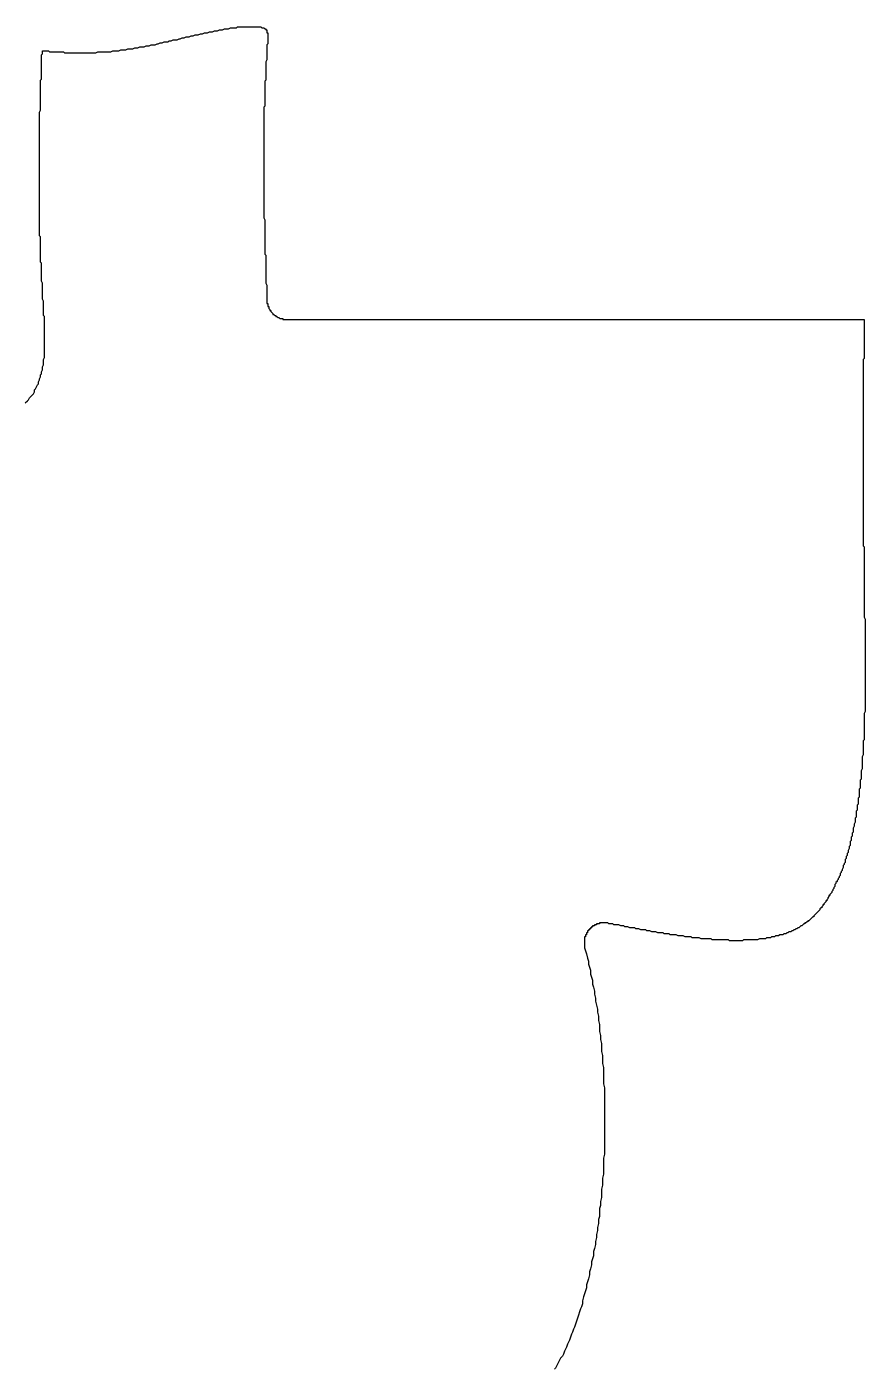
# Model space of a CAD drawing. Header units: millimetres. Extents: x 35 to 605, y 64 to 964.
# Drawn here: x 308.43 to 316.77, y 539.9 to 553.25 of the extents above; entities that cross this region are included whole.
import ezdxf

# ---------------------------------------------------------------- set-up
doc = ezdxf.new("R2010")
doc.units = ezdxf.units.MM

msp = doc.modelspace()

# ---------------------------------------------------------------- linework, layer by layer
msp.add_polyline3d([(308.417, 549.508, 0), (308.437, 549.528, 0), (308.447, 549.538, 0), (308.457, 549.558, 0), (308.467, 549.568, 0), (308.487, 549.588, 0), (308.497, 549.598, 0), (308.507, 549.618, 0), (308.507, 549.638, 0), (308.517, 549.648, 0), (308.527, 549.668, 0), (308.537, 549.688, 0), (308.547, 549.698, 0), (308.547, 549.718, 0), (308.557, 549.738, 0), (308.557, 549.748, 0), (308.567, 549.768, 0), (308.567, 549.788, 0), (308.577, 549.798, 0), (308.577, 549.818, 0), (308.587, 549.838, 0), (308.587, 549.858, 0), (308.587, 549.868, 0), (308.597, 549.888, 0), (308.597, 549.908, 0), (308.597, 549.928, 0), (308.597, 549.938, 0), (308.607, 549.958, 0), (308.607, 549.978, 0), (308.607, 549.998, 0), (308.607, 550.008, 0), (308.607, 550.028, 0), (308.607, 550.048, 0), (308.607, 550.068, 0), (308.607, 550.078, 0), (308.607, 550.098, 0), (308.607, 550.118, 0), (308.607, 550.138, 0), (308.607, 550.148, 0), (308.607, 550.168, 0), (308.607, 550.188, 0), (308.607, 550.208, 0), (308.607, 550.228, 0), (308.607, 550.238, 0), (308.607, 550.258, 0), (308.607, 550.278, 0), (308.607, 550.298, 0), (308.607, 550.308, 0), (308.607, 550.328, 0), (308.607, 550.348, 0), (308.607, 550.368, 0), (308.597, 550.378, 0), (308.597, 550.398, 0), (308.597, 550.418, 0), (308.597, 550.438, 0), (308.597, 550.448, 0), (308.597, 550.468, 0), (308.597, 550.488, 0), (308.597, 550.498, 0), (308.597, 550.518, 0), (308.587, 550.538, 0), (308.587, 550.558, 0), (308.587, 550.568, 0), (308.587, 550.588, 0), (308.587, 550.608, 0), (308.587, 550.618, 0), (308.587, 550.638, 0), (308.587, 550.648, 0), (308.587, 550.668, 0), (308.587, 550.688, 0), (308.587, 550.698, 0), (308.577, 550.718, 0), (308.577, 550.738, 0), (308.577, 550.748, 0), (308.577, 550.768, 0), (308.577, 550.778, 0), (308.577, 550.798, 0), (308.577, 550.818, 0), (308.577, 550.828, 0), (308.577, 550.848, 0), (308.577, 550.858, 0), (308.577, 550.878, 0), (308.577, 550.898, 0), (308.567, 550.908, 0), (308.567, 550.928, 0), (308.567, 550.938, 0), (308.567, 550.958, 0), (308.567, 550.968, 0), (308.567, 550.988, 0), (308.567, 551.008, 0), (308.567, 551.018, 0), (308.567, 551.038, 0), (308.567, 551.048, 0), (308.567, 551.068, 0), (308.567, 551.078, 0), (308.567, 551.098, 0), (308.567, 551.108, 0), (308.567, 551.128, 0), (308.567, 551.138, 0), (308.567, 551.158, 0), (308.557, 551.168, 0), (308.557, 551.188, 0), (308.557, 551.198, 0), (308.557, 551.218, 0), (308.557, 551.228, 0), (308.557, 551.248, 0), (308.557, 551.258, 0), (308.557, 551.278, 0), (308.557, 551.288, 0), (308.557, 551.308, 0), (308.557, 551.318, 0), (308.557, 551.338, 0), (308.557, 551.348, 0), (308.557, 551.368, 0), (308.557, 551.378, 0), (308.557, 551.398, 0), (308.557, 551.408, 0), (308.557, 551.428, 0), (308.557, 551.438, 0), (308.557, 551.448, 0), (308.557, 551.468, 0), (308.557, 551.478, 0), (308.557, 551.498, 0), (308.557, 551.508, 0), (308.557, 551.528, 0), (308.557, 551.538, 0), (308.557, 551.548, 0), (308.557, 551.568, 0), (308.557, 551.578, 0), (308.557, 551.598, 0), (308.557, 551.608, 0), (308.557, 551.628, 0), (308.557, 551.638, 0), (308.557, 551.648, 0), (308.557, 551.668, 0), (308.557, 551.678, 0), (308.557, 551.698, 0), (308.557, 551.708, 0), (308.557, 551.718, 0), (308.557, 551.738, 0), (308.557, 551.748, 0), (308.557, 551.758, 0), (308.557, 551.778, 0), (308.557, 551.788, 0), (308.557, 551.808, 0), (308.557, 551.818, 0), (308.557, 551.828, 0), (308.557, 551.848, 0), (308.557, 551.858, 0), (308.557, 551.868, 0), (308.557, 551.888, 0), (308.557, 551.898, 0), (308.557, 551.918, 0), (308.557, 551.928, 0), (308.557, 551.938, 0), (308.557, 551.958, 0), (308.557, 551.968, 0), (308.557, 551.978, 0), (308.557, 551.998, 0), (308.557, 552.008, 0), (308.557, 552.018, 0), (308.557, 552.038, 0), (308.557, 552.048, 0), (308.557, 552.058, 0), (308.557, 552.078, 0), (308.557, 552.088, 0), (308.557, 552.098, 0), (308.557, 552.118, 0), (308.557, 552.128, 0), (308.557, 552.138, 0), (308.557, 552.158, 0), (308.557, 552.168, 0), (308.557, 552.178, 0), (308.557, 552.198, 0), (308.557, 552.208, 0), (308.557, 552.218, 0), (308.557, 552.228, 0), (308.557, 552.248, 0), (308.557, 552.258, 0), (308.557, 552.268, 0), (308.557, 552.288, 0), (308.557, 552.298, 0), (308.557, 552.308, 0), (308.557, 552.328, 0), (308.557, 552.338, 0), (308.557, 552.348, 0), (308.557, 552.358, 0), (308.557, 552.378, 0), (308.557, 552.388, 0), (308.557, 552.398, 0), (308.567, 552.418, 0), (308.567, 552.428, 0), (308.567, 552.438, 0), (308.567, 552.448, 0), (308.567, 552.468, 0), (308.567, 552.478, 0), (308.567, 552.488, 0), (308.567, 552.508, 0), (308.567, 552.518, 0), (308.567, 552.528, 0), (308.567, 552.538, 0), (308.567, 552.558, 0), (308.567, 552.568, 0), (308.567, 552.578, 0), (308.567, 552.588, 0), (308.567, 552.608, 0), (308.567, 552.618, 0), (308.567, 552.628, 0), (308.567, 552.648, 0), (308.567, 552.658, 0), (308.567, 552.668, 0), (308.567, 552.678, 0), (308.567, 552.698, 0), (308.567, 552.708, 0), (308.567, 552.718, 0), (308.577, 552.728, 0), (308.577, 552.748, 0), (308.577, 552.758, 0), (308.577, 552.768, 0), (308.577, 552.778, 0), (308.577, 552.798, 0), (308.577, 552.808, 0), (308.577, 552.818, 0), (308.577, 552.828, 0), (308.577, 552.848, 0), (308.577, 552.858, 0), (308.577, 552.868, 0), (308.577, 552.878, 0), (308.577, 552.898, 0), (308.577, 552.908, 0), (308.577, 552.918, 0), (308.577, 552.928, 0), (308.577, 552.948, 0), (308.577, 552.958, 0), (308.577, 552.968, 0), (308.587, 552.978, 0), (308.587, 552.998, 0), (308.587, 553.008, 0), (308.597, 553.008, 0), (308.607, 553.008, 0), (308.617, 553.008, 0), (308.637, 553.008, 0), (308.647, 553.008, 0), (308.657, 552.998, 0), (308.677, 552.998, 0), (308.687, 552.998, 0), (308.697, 552.998, 0), (308.717, 552.998, 0), (308.727, 552.998, 0), (308.737, 552.998, 0), (308.757, 552.998, 0), (308.767, 552.998, 0), (308.787, 552.998, 0), (308.797, 552.998, 0), (308.807, 552.988, 0), (308.827, 552.988, 0), (308.837, 552.988, 0), (308.857, 552.988, 0), (308.867, 552.988, 0), (308.877, 552.988, 0), (308.897, 552.988, 0), (308.907, 552.988, 0), (308.927, 552.988, 0), (308.937, 552.988, 0), (308.957, 552.988, 0), (308.967, 552.988, 0), (308.987, 552.988, 0), (308.997, 552.988, 0), (309.017, 552.988, 0), (309.027, 552.988, 0), (309.047, 552.988, 0), (309.057, 552.988, 0), (309.077, 552.988, 0), (309.087, 552.988, 0), (309.107, 552.988, 0), (309.117, 552.988, 0), (309.137, 552.998, 0), (309.157, 552.998, 0), (309.167, 552.998, 0), (309.187, 552.998, 0), (309.197, 552.998, 0), (309.217, 552.998, 0), (309.237, 552.998, 0), (309.247, 552.998, 0), (309.267, 552.998, 0), (309.287, 553.008, 0), (309.297, 553.008, 0), (309.317, 553.008, 0), (309.337, 553.008, 0), (309.347, 553.008, 0), (309.367, 553.018, 0), (309.387, 553.018, 0), (309.397, 553.018, 0), (309.417, 553.018, 0), (309.437, 553.028, 0), (309.457, 553.028, 0), (309.467, 553.028, 0), (309.487, 553.028, 0), (309.507, 553.038, 0), (309.527, 553.038, 0), (309.537, 553.038, 0), (309.557, 553.048, 0), (309.577, 553.048, 0), (309.597, 553.048, 0), (309.617, 553.058, 0), (309.627, 553.058, 0), (309.647, 553.058, 0), (309.667, 553.068, 0), (309.687, 553.068, 0), (309.707, 553.068, 0), (309.727, 553.078, 0), (309.737, 553.078, 0), (309.757, 553.088, 0), (309.777, 553.088, 0), (309.797, 553.098, 0), (309.817, 553.098, 0), (309.837, 553.098, 0), (309.847, 553.108, 0), (309.867, 553.108, 0), (309.887, 553.118, 0), (309.907, 553.118, 0), (309.927, 553.118, 0), (309.947, 553.128, 0), (309.957, 553.128, 0), (309.977, 553.138, 0), (309.997, 553.138, 0), (310.017, 553.148, 0), (310.037, 553.148, 0), (310.047, 553.148, 0), (310.067, 553.158, 0), (310.087, 553.158, 0), (310.107, 553.168, 0), (310.127, 553.168, 0), (310.137, 553.168, 0), (310.157, 553.178, 0), (310.177, 553.178, 0), (310.197, 553.188, 0), (310.207, 553.188, 0), (310.227, 553.188, 0), (310.247, 553.198, 0), (310.257, 553.198, 0), (310.277, 553.198, 0), (310.297, 553.208, 0), (310.307, 553.208, 0), (310.327, 553.208, 0), (310.347, 553.218, 0), (310.357, 553.218, 0), (310.377, 553.218, 0), (310.397, 553.228, 0), (310.407, 553.228, 0), (310.427, 553.228, 0), (310.437, 553.228, 0), (310.457, 553.238, 0), (310.467, 553.238, 0), (310.487, 553.238, 0), (310.497, 553.238, 0), (310.517, 553.238, 0), (310.527, 553.248, 0), (310.537, 553.248, 0), (310.557, 553.248, 0), (310.567, 553.248, 0), (310.577, 553.248, 0), (310.597, 553.248, 0), (310.607, 553.248, 0), (310.617, 553.248, 0), (310.627, 553.248, 0), (310.647, 553.248, 0), (310.657, 553.248, 0), (310.667, 553.248, 0), (310.677, 553.248, 0), (310.687, 553.248, 0), (310.697, 553.248, 0), (310.707, 553.248, 0), (310.717, 553.248, 0), (310.727, 553.248, 0), (310.737, 553.248, 0), (310.737, 553.248, 0), (310.747, 553.248, 0), (310.757, 553.248, 0), (310.767, 553.238, 0), (310.767, 553.238, 0), (310.777, 553.238, 0), (310.777, 553.238, 0), (310.787, 553.238, 0), (310.787, 553.238, 0), (310.797, 553.228, 0), (310.797, 553.228, 0), (310.797, 553.228, 0), (310.797, 553.228, 0), (310.807, 553.228, 0), (310.807, 553.228, 0), (310.807, 553.228, 0), (310.807, 553.228, 0), (310.807, 553.228, 0), (310.807, 553.218, 0), (310.807, 553.218, 0), (310.807, 553.218, 0), (310.817, 553.218, 0), (310.817, 553.218, 0), (310.817, 553.218, 0), (310.817, 553.218, 0), (310.817, 553.218, 0), (310.817, 553.218, 0), (310.817, 553.218, 0), (310.817, 553.218, 0), (310.817, 553.208, 0), (310.817, 553.208, 0), (310.817, 553.208, 0), (310.817, 553.198, 0), (310.817, 553.198, 0), (310.817, 553.188, 0), (310.827, 553.188, 0), (310.827, 553.178, 0), (310.827, 553.168, 0), (310.827, 553.158, 0), (310.827, 553.148, 0), (310.827, 553.138, 0), (310.827, 553.128, 0), (310.827, 553.118, 0), (310.827, 553.108, 0), (310.827, 553.088, 0), (310.827, 553.078, 0), (310.817, 553.068, 0), (310.817, 553.048, 0), (310.817, 553.038, 0), (310.817, 553.018, 0), (310.817, 553.008, 0), (310.817, 552.988, 0), (310.817, 552.978, 0), (310.817, 552.958, 0), (310.817, 552.948, 0), (310.817, 552.928, 0), (310.817, 552.918, 0), (310.807, 552.898, 0), (310.807, 552.888, 0), (310.807, 552.868, 0), (310.807, 552.858, 0), (310.807, 552.838, 0), (310.807, 552.828, 0), (310.807, 552.808, 0), (310.807, 552.798, 0), (310.807, 552.778, 0), (310.807, 552.768, 0), (310.807, 552.748, 0), (310.807, 552.738, 0), (310.807, 552.718, 0), (310.797, 552.708, 0), (310.797, 552.688, 0), (310.797, 552.678, 0), (310.797, 552.658, 0), (310.797, 552.648, 0), (310.797, 552.638, 0), (310.797, 552.618, 0), (310.797, 552.608, 0), (310.797, 552.588, 0), (310.797, 552.578, 0), (310.797, 552.558, 0), (310.797, 552.548, 0), (310.797, 552.528, 0), (310.797, 552.518, 0), (310.797, 552.498, 0), (310.797, 552.488, 0), (310.797, 552.468, 0), (310.797, 552.458, 0), (310.787, 552.448, 0), (310.787, 552.428, 0), (310.787, 552.418, 0), (310.787, 552.398, 0), (310.787, 552.388, 0), (310.787, 552.368, 0), (310.787, 552.358, 0), (310.787, 552.338, 0), (310.787, 552.328, 0), (310.787, 552.308, 0), (310.787, 552.298, 0), (310.787, 552.288, 0), (310.787, 552.268, 0), (310.787, 552.258, 0), (310.787, 552.238, 0), (310.787, 552.228, 0), (310.787, 552.208, 0), (310.787, 552.198, 0), (310.787, 552.188, 0), (310.787, 552.168, 0), (310.787, 552.158, 0), (310.787, 552.138, 0), (310.787, 552.128, 0), (310.787, 552.108, 0), (310.787, 552.098, 0), (310.787, 552.088, 0), (310.787, 552.068, 0), (310.787, 552.058, 0), (310.787, 552.038, 0), (310.787, 552.028, 0), (310.787, 552.018, 0), (310.787, 551.998, 0), (310.787, 551.988, 0), (310.787, 551.968, 0), (310.787, 551.958, 0), (310.787, 551.938, 0), (310.787, 551.928, 0), (310.787, 551.918, 0), (310.787, 551.898, 0), (310.787, 551.888, 0), (310.787, 551.868, 0), (310.787, 551.858, 0), (310.787, 551.848, 0), (310.787, 551.828, 0), (310.787, 551.818, 0), (310.787, 551.798, 0), (310.787, 551.788, 0), (310.787, 551.778, 0), (310.787, 551.758, 0), (310.787, 551.748, 0), (310.787, 551.728, 0), (310.787, 551.718, 0), (310.787, 551.708, 0), (310.787, 551.688, 0), (310.787, 551.678, 0), (310.787, 551.658, 0), (310.787, 551.648, 0), (310.787, 551.638, 0), (310.787, 551.618, 0), (310.787, 551.608, 0), (310.787, 551.598, 0), (310.787, 551.578, 0), (310.787, 551.568, 0), (310.787, 551.548, 0), (310.787, 551.538, 0), (310.787, 551.528, 0), (310.787, 551.508, 0), (310.787, 551.498, 0), (310.787, 551.488, 0), (310.787, 551.468, 0), (310.787, 551.458, 0), (310.787, 551.438, 0), (310.787, 551.428, 0), (310.787, 551.418, 0), (310.787, 551.398, 0), (310.787, 551.388, 0), (310.787, 551.378, 0), (310.787, 551.358, 0), (310.787, 551.348, 0), (310.797, 551.328, 0), (310.797, 551.318, 0), (310.797, 551.308, 0), (310.797, 551.288, 0), (310.797, 551.278, 0), (310.797, 551.268, 0), (310.797, 551.248, 0), (310.797, 551.238, 0), (310.797, 551.218, 0), (310.797, 551.208, 0), (310.797, 551.198, 0), (310.797, 551.178, 0), (310.797, 551.168, 0), (310.797, 551.158, 0), (310.797, 551.138, 0), (310.797, 551.128, 0), (310.797, 551.118, 0), (310.797, 551.098, 0), (310.797, 551.088, 0), (310.797, 551.068, 0), (310.797, 551.058, 0), (310.797, 551.048, 0), (310.797, 551.028, 0), (310.797, 551.018, 0), (310.797, 551.008, 0), (310.797, 550.988, 0), (310.807, 550.978, 0), (310.807, 550.968, 0), (310.807, 550.948, 0), (310.807, 550.938, 0), (310.807, 550.928, 0), (310.807, 550.908, 0), (310.807, 550.898, 0), (310.807, 550.888, 0), (310.807, 550.868, 0), (310.807, 550.858, 0), (310.807, 550.838, 0), (310.807, 550.828, 0), (310.807, 550.818, 0), (310.807, 550.798, 0), (310.807, 550.788, 0), (310.807, 550.778, 0), (310.807, 550.758, 0), (310.807, 550.748, 0), (310.807, 550.738, 0), (310.807, 550.718, 0), (310.807, 550.708, 0), (310.807, 550.698, 0), (310.817, 550.678, 0), (310.817, 550.668, 0), (310.817, 550.658, 0), (310.817, 550.638, 0), (310.817, 550.628, 0), (310.817, 550.618, 0), (310.817, 550.598, 0), (310.817, 550.588, 0), (310.817, 550.568, 0), (310.817, 550.558, 0), (310.817, 550.548, 0), (310.817, 550.528, 0), (310.817, 550.528, 0), (310.817, 550.528, 0), (310.817, 550.528, 0), (310.817, 550.518, 0), (310.817, 550.518, 0), (310.817, 550.518, 0), (310.817, 550.518, 0), (310.817, 550.508, 0), (310.817, 550.508, 0), (310.817, 550.508, 0), (310.817, 550.508, 0), (310.817, 550.498, 0), (310.817, 550.498, 0), (310.827, 550.498, 0), (310.827, 550.488, 0), (310.827, 550.488, 0), (310.827, 550.488, 0), (310.827, 550.488, 0), (310.827, 550.478, 0), (310.827, 550.478, 0), (310.827, 550.478, 0), (310.827, 550.478, 0), (310.827, 550.468, 0), (310.827, 550.468, 0), (310.827, 550.468, 0), (310.837, 550.468, 0), (310.837, 550.458, 0), (310.837, 550.458, 0), (310.837, 550.458, 0), (310.837, 550.458, 0), (310.837, 550.448, 0), (310.837, 550.448, 0), (310.837, 550.448, 0), (310.837, 550.448, 0), (310.847, 550.438, 0), (310.847, 550.438, 0), (310.847, 550.438, 0), (310.847, 550.438, 0), (310.847, 550.428, 0), (310.847, 550.428, 0), (310.857, 550.428, 0), (310.857, 550.428, 0), (310.857, 550.418, 0), (310.857, 550.418, 0), (310.857, 550.418, 0), (310.857, 550.418, 0), (310.867, 550.408, 0), (310.867, 550.408, 0), (310.867, 550.408, 0), (310.867, 550.408, 0), (310.867, 550.408, 0), (310.877, 550.398, 0), (310.877, 550.398, 0), (310.877, 550.398, 0), (310.877, 550.398, 0), (310.877, 550.388, 0), (310.887, 550.388, 0), (310.887, 550.388, 0), (310.887, 550.388, 0), (310.887, 550.388, 0), (310.887, 550.388, 0), (310.897, 550.378, 0), (310.897, 550.378, 0), (310.897, 550.378, 0), (310.897, 550.378, 0), (310.907, 550.378, 0), (310.907, 550.368, 0), (310.907, 550.368, 0), (310.907, 550.368, 0), (310.917, 550.368, 0), (310.917, 550.368, 0), (310.917, 550.368, 0), (310.917, 550.368, 0), (310.927, 550.358, 0), (310.927, 550.358, 0), (310.927, 550.358, 0), (310.927, 550.358, 0), (310.937, 550.358, 0), (310.937, 550.358, 0), (310.937, 550.358, 0), (310.937, 550.358, 0), (310.947, 550.348, 0), (310.947, 550.348, 0), (310.947, 550.348, 0), (310.947, 550.348, 0), (310.957, 550.348, 0), (310.957, 550.348, 0), (310.957, 550.348, 0), (310.967, 550.348, 0), (310.967, 550.348, 0), (310.967, 550.348, 0), (310.967, 550.348, 0), (310.977, 550.348, 0), (310.977, 550.348, 0), (310.977, 550.338, 0), (310.977, 550.338, 0), (310.987, 550.338, 0), (310.987, 550.338, 0), (310.987, 550.338, 0), (310.987, 550.338, 0), (310.997, 550.338, 0), (310.997, 550.338, 0), (310.997, 550.338, 0), (310.997, 550.338, 0), (311.007, 550.338, 0), (311.007, 550.338, 0), (311.007, 550.338, 0), (311.017, 550.338, 0), (311.017, 550.338, 0), (311.017, 550.338, 0), (311.027, 550.338, 0), (311.047, 550.338, 0), (311.057, 550.338, 0), (311.067, 550.338, 0), (311.087, 550.338, 0), (311.097, 550.338, 0), (311.117, 550.338, 0), (311.127, 550.338, 0), (311.137, 550.338, 0), (311.157, 550.338, 0), (311.167, 550.338, 0), (311.187, 550.338, 0), (311.197, 550.338, 0), (311.207, 550.338, 0), (311.227, 550.338, 0), (311.237, 550.338, 0), (311.247, 550.338, 0), (311.267, 550.338, 0), (311.277, 550.338, 0), (311.297, 550.338, 0), (311.307, 550.338, 0), (311.317, 550.338, 0), (311.337, 550.338, 0), (311.347, 550.338, 0), (311.367, 550.338, 0), (311.377, 550.338, 0), (311.387, 550.338, 0), (311.407, 550.338, 0), (311.417, 550.338, 0), (311.437, 550.338, 0), (311.447, 550.338, 0), (311.457, 550.338, 0), (311.477, 550.338, 0), (311.487, 550.338, 0), (311.507, 550.338, 0), (311.517, 550.338, 0), (311.527, 550.338, 0), (311.547, 550.338, 0), (311.557, 550.338, 0), (311.577, 550.338, 0), (311.587, 550.338, 0), (311.597, 550.338, 0), (311.617, 550.338, 0), (311.627, 550.338, 0), (311.647, 550.338, 0), (311.657, 550.338, 0), (311.667, 550.338, 0), (311.687, 550.338, 0), (311.697, 550.338, 0), (311.707, 550.338, 0), (311.727, 550.338, 0), (311.737, 550.338, 0), (311.757, 550.338, 0), (311.767, 550.338, 0), (311.777, 550.338, 0), (311.797, 550.338, 0), (311.807, 550.338, 0), (311.827, 550.338, 0), (311.837, 550.338, 0), (311.847, 550.338, 0), (311.867, 550.338, 0), (311.877, 550.338, 0), (311.897, 550.338, 0), (311.907, 550.338, 0), (311.917, 550.338, 0), (311.937, 550.338, 0), (311.947, 550.338, 0), (311.967, 550.338, 0), (311.977, 550.338, 0), (311.987, 550.338, 0), (312.007, 550.338, 0), (312.017, 550.338, 0), (312.037, 550.338, 0), (312.047, 550.338, 0), (312.057, 550.338, 0), (312.077, 550.338, 0), (312.087, 550.338, 0), (312.097, 550.338, 0), (312.117, 550.338, 0), (312.127, 550.338, 0), (312.147, 550.338, 0), (312.157, 550.338, 0), (312.167, 550.338, 0), (312.187, 550.338, 0), (312.197, 550.338, 0), (312.217, 550.338, 0), (312.227, 550.338, 0), (312.237, 550.338, 0), (312.257, 550.338, 0), (312.267, 550.338, 0), (312.287, 550.338, 0), (312.297, 550.338, 0), (312.307, 550.338, 0), (312.327, 550.338, 0), (312.337, 550.338, 0), (312.357, 550.338, 0), (312.367, 550.338, 0), (312.377, 550.338, 0), (312.397, 550.338, 0), (312.407, 550.338, 0), (312.427, 550.338, 0), (312.437, 550.338, 0), (312.447, 550.338, 0), (312.467, 550.338, 0), (312.477, 550.338, 0), (312.497, 550.338, 0), (312.507, 550.338, 0), (312.517, 550.338, 0), (312.537, 550.338, 0), (312.547, 550.338, 0), (312.557, 550.338, 0), (312.577, 550.338, 0), (312.587, 550.338, 0), (312.607, 550.338, 0), (312.617, 550.338, 0), (312.627, 550.338, 0), (312.647, 550.338, 0), (312.657, 550.338, 0), (312.677, 550.338, 0), (312.687, 550.338, 0), (312.697, 550.338, 0), (312.717, 550.338, 0), (312.727, 550.338, 0), (312.747, 550.338, 0), (312.757, 550.338, 0), (312.767, 550.338, 0), (312.787, 550.338, 0), (312.797, 550.338, 0), (312.817, 550.338, 0), (312.827, 550.338, 0), (312.837, 550.338, 0), (312.857, 550.338, 0), (312.867, 550.338, 0), (312.887, 550.338, 0), (312.897, 550.338, 0), (312.907, 550.338, 0), (312.927, 550.338, 0), (312.937, 550.338, 0), (312.957, 550.338, 0), (312.967, 550.338, 0), (312.977, 550.338, 0), (312.997, 550.338, 0), (313.007, 550.338, 0), (313.017, 550.338, 0), (313.037, 550.338, 0), (313.047, 550.338, 0), (313.067, 550.338, 0), (313.077, 550.338, 0), (313.087, 550.338, 0), (313.107, 550.338, 0), (313.117, 550.338, 0), (313.137, 550.338, 0), (313.147, 550.338, 0), (313.157, 550.338, 0), (313.177, 550.338, 0), (313.187, 550.338, 0), (313.207, 550.338, 0), (313.217, 550.338, 0), (313.227, 550.338, 0), (313.247, 550.338, 0), (313.257, 550.338, 0), (313.277, 550.338, 0), (313.287, 550.338, 0), (313.297, 550.338, 0), (313.317, 550.338, 0), (313.327, 550.338, 0), (313.347, 550.338, 0), (313.357, 550.338, 0), (313.367, 550.338, 0), (313.387, 550.338, 0), (313.397, 550.338, 0), (313.417, 550.338, 0), (313.427, 550.338, 0), (313.437, 550.338, 0), (313.457, 550.338, 0), (313.467, 550.338, 0), (313.477, 550.338, 0), (313.497, 550.338, 0), (313.507, 550.338, 0), (313.527, 550.338, 0), (313.537, 550.338, 0), (313.547, 550.338, 0), (313.567, 550.338, 0), (313.577, 550.338, 0), (313.597, 550.338, 0), (313.607, 550.338, 0), (313.617, 550.338, 0), (313.637, 550.338, 0), (313.647, 550.338, 0), (313.667, 550.338, 0), (313.677, 550.338, 0), (313.687, 550.338, 0), (313.707, 550.338, 0), (313.717, 550.338, 0), (313.737, 550.338, 0), (313.747, 550.338, 0), (313.757, 550.338, 0), (313.777, 550.338, 0), (313.787, 550.338, 0), (313.807, 550.338, 0), (313.817, 550.338, 0), (313.827, 550.338, 0), (313.847, 550.338, 0), (313.857, 550.338, 0), (313.877, 550.338, 0), (313.887, 550.338, 0), (313.897, 550.338, 0), (313.917, 550.338, 0), (313.927, 550.338, 0), (313.937, 550.338, 0), (313.957, 550.338, 0), (313.967, 550.338, 0), (313.987, 550.338, 0), (313.997, 550.338, 0), (314.007, 550.338, 0), (314.027, 550.338, 0), (314.037, 550.338, 0), (314.057, 550.338, 0), (314.067, 550.338, 0), (314.077, 550.338, 0), (314.097, 550.338, 0), (314.107, 550.338, 0), (314.127, 550.338, 0), (314.137, 550.338, 0), (314.147, 550.338, 0), (314.167, 550.338, 0), (314.177, 550.338, 0), (314.197, 550.338, 0), (314.207, 550.338, 0), (314.217, 550.338, 0), (314.237, 550.338, 0), (314.247, 550.338, 0), (314.267, 550.338, 0), (314.277, 550.338, 0), (314.287, 550.338, 0), (314.307, 550.338, 0), (314.317, 550.338, 0), (314.327, 550.338, 0), (314.347, 550.338, 0), (314.357, 550.338, 0), (314.377, 550.338, 0), (314.387, 550.338, 0), (314.397, 550.338, 0), (314.417, 550.338, 0), (314.427, 550.338, 0), (314.447, 550.338, 0), (314.457, 550.338, 0), (314.467, 550.338, 0), (314.487, 550.338, 0), (314.497, 550.338, 0), (314.517, 550.338, 0), (314.527, 550.338, 0), (314.537, 550.338, 0), (314.557, 550.338, 0), (314.567, 550.338, 0), (314.587, 550.338, 0), (314.597, 550.338, 0), (314.607, 550.338, 0), (314.627, 550.338, 0), (314.637, 550.338, 0), (314.657, 550.338, 0), (314.667, 550.338, 0), (314.677, 550.338, 0), (314.697, 550.338, 0), (314.707, 550.338, 0), (314.727, 550.338, 0), (314.737, 550.338, 0), (314.747, 550.338, 0), (314.767, 550.338, 0), (314.777, 550.338, 0), (314.787, 550.338, 0), (314.807, 550.338, 0), (314.817, 550.338, 0), (314.837, 550.338, 0), (314.847, 550.338, 0), (314.857, 550.338, 0), (314.877, 550.338, 0), (314.887, 550.338, 0), (314.907, 550.338, 0), (314.917, 550.338, 0), (314.927, 550.338, 0), (314.947, 550.338, 0), (314.957, 550.338, 0), (314.977, 550.338, 0), (314.987, 550.338, 0), (314.997, 550.338, 0), (315.017, 550.338, 0), (315.027, 550.338, 0), (315.047, 550.338, 0), (315.057, 550.338, 0), (315.067, 550.338, 0), (315.087, 550.338, 0), (315.097, 550.338, 0), (315.117, 550.338, 0), (315.127, 550.338, 0), (315.137, 550.338, 0), (315.157, 550.338, 0), (315.167, 550.338, 0), (315.187, 550.338, 0), (315.197, 550.338, 0), (315.207, 550.338, 0), (315.227, 550.338, 0), (315.237, 550.338, 0), (315.247, 550.338, 0), (315.267, 550.338, 0), (315.277, 550.338, 0), (315.297, 550.338, 0), (315.307, 550.338, 0), (315.317, 550.338, 0), (315.337, 550.338, 0), (315.347, 550.338, 0), (315.367, 550.338, 0), (315.377, 550.338, 0), (315.387, 550.338, 0), (315.407, 550.338, 0), (315.417, 550.338, 0), (315.437, 550.338, 0), (315.447, 550.338, 0), (315.457, 550.338, 0), (315.477, 550.338, 0), (315.487, 550.338, 0), (315.507, 550.338, 0), (315.517, 550.338, 0), (315.527, 550.338, 0), (315.547, 550.338, 0), (315.557, 550.338, 0), (315.577, 550.338, 0), (315.587, 550.338, 0), (315.597, 550.338, 0), (315.617, 550.338, 0), (315.627, 550.338, 0), (315.647, 550.338, 0), (315.657, 550.338, 0), (315.667, 550.338, 0), (315.687, 550.338, 0), (315.697, 550.338, 0), (315.707, 550.338, 0), (315.727, 550.338, 0), (315.737, 550.338, 0), (315.757, 550.338, 0), (315.767, 550.338, 0), (315.777, 550.338, 0), (315.797, 550.338, 0), (315.807, 550.338, 0), (315.827, 550.338, 0), (315.837, 550.338, 0), (315.847, 550.338, 0), (315.867, 550.338, 0), (315.877, 550.338, 0), (315.897, 550.338, 0), (315.907, 550.338, 0), (315.917, 550.338, 0), (315.937, 550.338, 0), (315.947, 550.338, 0), (315.967, 550.338, 0), (315.977, 550.338, 0), (315.987, 550.338, 0), (316.007, 550.338, 0), (316.017, 550.338, 0), (316.037, 550.338, 0), (316.047, 550.338, 0), (316.057, 550.338, 0), (316.077, 550.338, 0), (316.087, 550.338, 0), (316.107, 550.338, 0), (316.117, 550.338, 0), (316.127, 550.338, 0), (316.147, 550.338, 0), (316.157, 550.338, 0), (316.167, 550.338, 0), (316.187, 550.338, 0), (316.197, 550.338, 0), (316.217, 550.338, 0), (316.227, 550.338, 0), (316.237, 550.338, 0), (316.257, 550.338, 0), (316.267, 550.338, 0), (316.287, 550.338, 0), (316.297, 550.338, 0), (316.307, 550.338, 0), (316.327, 550.338, 0), (316.337, 550.338, 0), (316.357, 550.338, 0), (316.367, 550.338, 0), (316.377, 550.338, 0), (316.397, 550.338, 0), (316.407, 550.338, 0), (316.427, 550.338, 0), (316.437, 550.338, 0), (316.447, 550.338, 0), (316.467, 550.338, 0), (316.477, 550.338, 0), (316.497, 550.338, 0), (316.507, 550.338, 0), (316.517, 550.338, 0), (316.537, 550.338, 0), (316.547, 550.338, 0), (316.557, 550.338, 0), (316.577, 550.338, 0), (316.587, 550.338, 0), (316.607, 550.338, 0), (316.617, 550.338, 0), (316.627, 550.338, 0), (316.647, 550.338, 0), (316.657, 550.338, 0), (316.677, 550.338, 0), (316.687, 550.338, 0), (316.697, 550.338, 0), (316.717, 550.338, 0), (316.727, 550.338, 0), (316.747, 550.338, 0), (316.757, 550.338, 0), (316.757, 550.328, 0), (316.757, 550.308, 0), (316.757, 550.298, 0), (316.757, 550.288, 0), (316.757, 550.268, 0), (316.757, 550.258, 0), (316.757, 550.248, 0), (316.757, 550.238, 0), (316.757, 550.218, 0), (316.757, 550.208, 0), (316.757, 550.198, 0), (316.757, 550.178, 0), (316.757, 550.168, 0), (316.757, 550.158, 0), (316.757, 550.138, 0), (316.757, 550.128, 0), (316.757, 550.118, 0), (316.757, 550.108, 0), (316.757, 550.088, 0), (316.757, 550.078, 0), (316.757, 550.068, 0), (316.757, 550.048, 0), (316.757, 550.038, 0), (316.757, 550.028, 0), (316.757, 550.008, 0), (316.757, 549.998, 0), (316.757, 549.988, 0), (316.757, 549.968, 0), (316.757, 549.958, 0), (316.757, 549.948, 0), (316.747, 549.938, 0), (316.747, 549.918, 0), (316.747, 549.908, 0), (316.747, 549.898, 0), (316.747, 549.878, 0), (316.747, 549.868, 0), (316.747, 549.858, 0), (316.747, 549.838, 0), (316.747, 549.828, 0), (316.747, 549.818, 0), (316.747, 549.798, 0), (316.747, 549.788, 0), (316.747, 549.778, 0), (316.747, 549.758, 0), (316.747, 549.748, 0), (316.747, 549.738, 0), (316.747, 549.718, 0), (316.747, 549.708, 0), (316.747, 549.698, 0), (316.747, 549.678, 0), (316.747, 549.668, 0), (316.747, 549.658, 0), (316.747, 549.648, 0), (316.747, 549.628, 0), (316.747, 549.618, 0), (316.747, 549.608, 0), (316.747, 549.588, 0), (316.747, 549.578, 0), (316.747, 549.568, 0), (316.747, 549.548, 0), (316.747, 549.538, 0), (316.747, 549.518, 0), (316.747, 549.508, 0), (316.747, 549.498, 0), (316.747, 549.478, 0), (316.747, 549.468, 0), (316.747, 549.458, 0), (316.747, 549.438, 0), (316.747, 549.428, 0), (316.747, 549.418, 0), (316.747, 549.398, 0), (316.747, 549.388, 0), (316.747, 549.378, 0), (316.747, 549.358, 0), (316.747, 549.348, 0), (316.747, 549.338, 0), (316.747, 549.318, 0), (316.747, 549.308, 0), (316.747, 549.298, 0), (316.747, 549.278, 0), (316.747, 549.268, 0), (316.747, 549.248, 0), (316.747, 549.238, 0), (316.747, 549.228, 0), (316.747, 549.208, 0), (316.747, 549.198, 0), (316.747, 549.188, 0), (316.747, 549.168, 0), (316.747, 549.158, 0), (316.747, 549.148, 0), (316.747, 549.128, 0), (316.747, 549.118, 0), (316.747, 549.098, 0), (316.747, 549.088, 0), (316.747, 549.078, 0), (316.747, 549.058, 0), (316.747, 549.048, 0), (316.747, 549.028, 0), (316.747, 549.018, 0), (316.747, 549.008, 0), (316.747, 548.988, 0), (316.747, 548.978, 0), (316.747, 548.968, 0), (316.747, 548.948, 0), (316.747, 548.938, 0), (316.747, 548.918, 0), (316.747, 548.908, 0), (316.747, 548.898, 0), (316.747, 548.878, 0), (316.747, 548.868, 0), (316.747, 548.848, 0), (316.747, 548.838, 0), (316.747, 548.818, 0), (316.747, 548.808, 0), (316.747, 548.798, 0), (316.747, 548.778, 0), (316.747, 548.768, 0), (316.747, 548.748, 0), (316.747, 548.738, 0), (316.747, 548.728, 0), (316.747, 548.708, 0), (316.747, 548.698, 0), (316.747, 548.678, 0), (316.747, 548.668, 0), (316.747, 548.648, 0), (316.747, 548.638, 0), (316.747, 548.618, 0), (316.747, 548.608, 0), (316.747, 548.598, 0), (316.747, 548.578, 0), (316.747, 548.568, 0), (316.747, 548.548, 0), (316.747, 548.538, 0), (316.747, 548.518, 0), (316.747, 548.508, 0), (316.747, 548.488, 0), (316.747, 548.478, 0), (316.747, 548.468, 0), (316.747, 548.448, 0), (316.747, 548.438, 0), (316.747, 548.418, 0), (316.747, 548.408, 0), (316.747, 548.388, 0), (316.747, 548.378, 0), (316.747, 548.358, 0), (316.747, 548.348, 0), (316.747, 548.328, 0), (316.747, 548.318, 0), (316.747, 548.298, 0), (316.747, 548.288, 0), (316.747, 548.268, 0), (316.747, 548.258, 0), (316.747, 548.238, 0), (316.747, 548.228, 0), (316.747, 548.208, 0), (316.747, 548.198, 0), (316.747, 548.178, 0), (316.747, 548.168, 0), (316.747, 548.148, 0), (316.747, 548.138, 0), (316.747, 548.118, 0), (316.747, 548.108, 0), (316.747, 548.088, 0), (316.757, 548.078, 0), (316.757, 548.058, 0), (316.757, 548.048, 0), (316.757, 548.028, 0), (316.757, 548.018, 0), (316.757, 547.998, 0), (316.757, 547.978, 0), (316.757, 547.968, 0), (316.757, 547.948, 0), (316.757, 547.938, 0), (316.757, 547.918, 0), (316.757, 547.908, 0), (316.757, 547.888, 0), (316.757, 547.878, 0), (316.757, 547.858, 0), (316.757, 547.838, 0), (316.757, 547.828, 0), (316.757, 547.808, 0), (316.757, 547.798, 0), (316.757, 547.778, 0), (316.757, 547.768, 0), (316.757, 547.748, 0), (316.757, 547.728, 0), (316.757, 547.718, 0), (316.757, 547.698, 0), (316.757, 547.688, 0), (316.757, 547.668, 0), (316.757, 547.648, 0), (316.757, 547.638, 0), (316.757, 547.618, 0), (316.757, 547.608, 0), (316.757, 547.588, 0), (316.757, 547.568, 0), (316.757, 547.558, 0), (316.757, 547.538, 0), (316.757, 547.528, 0), (316.757, 547.508, 0), (316.757, 547.488, 0), (316.757, 547.478, 0), (316.757, 547.458, 0), (316.757, 547.448, 0), (316.757, 547.428, 0), (316.757, 547.408, 0), (316.757, 547.398, 0), (316.757, 547.378, 0), (316.767, 547.358, 0), (316.767, 547.348, 0), (316.767, 547.328, 0), (316.767, 547.308, 0), (316.767, 547.298, 0), (316.767, 547.278, 0), (316.767, 547.268, 0), (316.767, 547.248, 0), (316.767, 547.228, 0), (316.767, 547.218, 0), (316.767, 547.198, 0), (316.767, 547.178, 0), (316.767, 547.168, 0), (316.767, 547.148, 0), (316.767, 547.128, 0), (316.767, 547.118, 0), (316.767, 547.098, 0), (316.767, 547.078, 0), (316.767, 547.068, 0), (316.767, 547.048, 0), (316.767, 547.028, 0), (316.767, 547.018, 0), (316.767, 546.998, 0), (316.767, 546.978, 0), (316.767, 546.968, 0), (316.767, 546.948, 0), (316.767, 546.928, 0), (316.767, 546.918, 0), (316.767, 546.898, 0), (316.767, 546.888, 0), (316.767, 546.868, 0), (316.767, 546.848, 0), (316.767, 546.838, 0), (316.767, 546.818, 0), (316.767, 546.798, 0), (316.767, 546.788, 0), (316.767, 546.768, 0), (316.767, 546.748, 0), (316.767, 546.738, 0), (316.767, 546.718, 0), (316.767, 546.698, 0), (316.767, 546.688, 0), (316.767, 546.668, 0), (316.767, 546.648, 0), (316.767, 546.638, 0), (316.767, 546.618, 0), (316.767, 546.598, 0), (316.767, 546.588, 0), (316.767, 546.568, 0), (316.767, 546.548, 0), (316.767, 546.538, 0), (316.767, 546.518, 0), (316.767, 546.508, 0), (316.767, 546.488, 0), (316.767, 546.468, 0), (316.767, 546.458, 0), (316.767, 546.438, 0), (316.757, 546.418, 0), (316.757, 546.408, 0), (316.757, 546.388, 0), (316.757, 546.368, 0), (316.757, 546.358, 0), (316.757, 546.338, 0), (316.757, 546.328, 0), (316.757, 546.308, 0), (316.757, 546.288, 0), (316.757, 546.278, 0), (316.757, 546.258, 0), (316.757, 546.248, 0), (316.757, 546.228, 0), (316.757, 546.208, 0), (316.757, 546.198, 0), (316.757, 546.178, 0), (316.757, 546.158, 0), (316.747, 546.148, 0), (316.747, 546.128, 0), (316.747, 546.118, 0), (316.747, 546.098, 0), (316.747, 546.078, 0), (316.747, 546.068, 0), (316.747, 546.048, 0), (316.747, 546.038, 0), (316.747, 546.018, 0), (316.747, 546.008, 0), (316.737, 545.988, 0), (316.737, 545.968, 0), (316.737, 545.958, 0), (316.737, 545.938, 0), (316.737, 545.928, 0), (316.737, 545.908, 0), (316.737, 545.898, 0), (316.737, 545.878, 0), (316.737, 545.868, 0), (316.727, 545.848, 0), (316.727, 545.828, 0), (316.727, 545.818, 0), (316.727, 545.798, 0), (316.727, 545.788, 0), (316.727, 545.768, 0), (316.717, 545.758, 0), (316.717, 545.738, 0), (316.717, 545.728, 0), (316.717, 545.708, 0), (316.717, 545.698, 0), (316.717, 545.678, 0), (316.707, 545.668, 0), (316.707, 545.648, 0), (316.707, 545.638, 0), (316.707, 545.618, 0), (316.707, 545.608, 0), (316.707, 545.588, 0), (316.697, 545.578, 0), (316.697, 545.558, 0), (316.697, 545.548, 0), (316.697, 545.538, 0), (316.697, 545.518, 0), (316.687, 545.508, 0), (316.687, 545.488, 0), (316.687, 545.478, 0), (316.687, 545.458, 0), (316.677, 545.448, 0), (316.677, 545.438, 0), (316.677, 545.418, 0), (316.677, 545.408, 0), (316.677, 545.388, 0), (316.667, 545.378, 0), (316.667, 545.368, 0), (316.667, 545.348, 0), (316.667, 545.338, 0), (316.657, 545.318, 0), (316.657, 545.308, 0), (316.657, 545.298, 0), (316.647, 545.278, 0), (316.647, 545.268, 0), (316.647, 545.258, 0), (316.647, 545.238, 0), (316.637, 545.228, 0), (316.637, 545.218, 0), (316.637, 545.198, 0), (316.627, 545.188, 0), (316.627, 545.178, 0), (316.627, 545.158, 0), (316.617, 545.148, 0), (316.617, 545.138, 0), (316.617, 545.128, 0), (316.617, 545.108, 0), (316.607, 545.098, 0), (316.607, 545.088, 0), (316.607, 545.078, 0), (316.597, 545.058, 0), (316.597, 545.048, 0), (316.597, 545.038, 0), (316.587, 545.028, 0), (316.587, 545.008, 0), (316.577, 544.998, 0), (316.577, 544.988, 0), (316.577, 544.978, 0), (316.567, 544.968, 0), (316.567, 544.958, 0), (316.567, 544.938, 0), (316.557, 544.928, 0), (316.557, 544.918, 0), (316.547, 544.908, 0), (316.547, 544.898, 0), (316.547, 544.888, 0), (316.537, 544.868, 0), (316.537, 544.858, 0), (316.527, 544.848, 0), (316.527, 544.838, 0), (316.517, 544.828, 0), (316.517, 544.818, 0), (316.517, 544.808, 0), (316.507, 544.798, 0), (316.507, 544.788, 0), (316.497, 544.778, 0), (316.497, 544.768, 0), (316.487, 544.758, 0), (316.487, 544.748, 0), (316.477, 544.738, 0), (316.477, 544.728, 0), (316.467, 544.718, 0), (316.467, 544.708, 0), (316.467, 544.698, 0), (316.457, 544.688, 0), (316.457, 544.678, 0), (316.447, 544.668, 0), (316.447, 544.658, 0), (316.437, 544.648, 0), (316.437, 544.638, 0), (316.427, 544.628, 0), (316.417, 544.618, 0), (316.417, 544.608, 0), (316.407, 544.608, 0), (316.407, 544.598, 0), (316.397, 544.588, 0), (316.397, 544.578, 0), (316.387, 544.568, 0), (316.387, 544.558, 0), (316.377, 544.558, 0), (316.377, 544.548, 0), (316.367, 544.538, 0), (316.357, 544.528, 0), (316.357, 544.518, 0), (316.347, 544.518, 0), (316.347, 544.508, 0), (316.337, 544.498, 0), (316.337, 544.488, 0), (316.327, 544.488, 0), (316.317, 544.478, 0), (316.317, 544.468, 0), (316.307, 544.458, 0), (316.307, 544.458, 0), (316.297, 544.448, 0), (316.287, 544.438, 0), (316.287, 544.438, 0), (316.277, 544.428, 0), (316.267, 544.418, 0), (316.267, 544.418, 0), (316.257, 544.408, 0), (316.257, 544.398, 0), (316.247, 544.398, 0), (316.237, 544.388, 0), (316.237, 544.388, 0), (316.227, 544.378, 0), (316.217, 544.368, 0), (316.217, 544.368, 0), (316.207, 544.358, 0), (316.197, 544.358, 0), (316.197, 544.348, 0), (316.187, 544.348, 0), (316.177, 544.338, 0), (316.167, 544.338, 0), (316.167, 544.328, 0), (316.157, 544.328, 0), (316.147, 544.318, 0), (316.147, 544.318, 0), (316.137, 544.308, 0), (316.127, 544.308, 0), (316.117, 544.298, 0), (316.117, 544.298, 0), (316.107, 544.288, 0), (316.097, 544.288, 0), (316.087, 544.278, 0), (316.087, 544.278, 0), (316.077, 544.278, 0), (316.067, 544.268, 0), (316.057, 544.268, 0), (316.047, 544.258, 0), (316.047, 544.258, 0), (316.037, 544.258, 0), (316.027, 544.248, 0), (316.017, 544.248, 0), (316.007, 544.248, 0), (315.997, 544.238, 0), (315.987, 544.238, 0), (315.987, 544.238, 0), (315.977, 544.228, 0), (315.967, 544.228, 0), (315.957, 544.228, 0), (315.947, 544.218, 0), (315.937, 544.218, 0), (315.927, 544.218, 0), (315.917, 544.218, 0), (315.907, 544.208, 0), (315.897, 544.208, 0), (315.887, 544.208, 0), (315.877, 544.208, 0), (315.867, 544.198, 0), (315.857, 544.198, 0), (315.847, 544.198, 0), (315.837, 544.198, 0), (315.827, 544.188, 0), (315.817, 544.188, 0), (315.807, 544.188, 0), (315.797, 544.188, 0), (315.787, 544.188, 0), (315.777, 544.178, 0), (315.767, 544.178, 0), (315.757, 544.178, 0), (315.747, 544.178, 0), (315.737, 544.178, 0), (315.727, 544.178, 0), (315.717, 544.178, 0), (315.697, 544.168, 0), (315.687, 544.168, 0), (315.677, 544.168, 0), (315.667, 544.168, 0), (315.657, 544.168, 0), (315.647, 544.168, 0), (315.627, 544.168, 0), (315.617, 544.168, 0), (315.607, 544.168, 0), (315.597, 544.168, 0), (315.587, 544.168, 0), (315.567, 544.168, 0), (315.557, 544.168, 0), (315.547, 544.158, 0), (315.537, 544.158, 0), (315.527, 544.158, 0), (315.507, 544.158, 0), (315.497, 544.158, 0), (315.487, 544.158, 0), (315.477, 544.158, 0), (315.457, 544.158, 0), (315.447, 544.158, 0), (315.437, 544.158, 0), (315.417, 544.158, 0), (315.407, 544.168, 0), (315.397, 544.168, 0), (315.377, 544.168, 0), (315.367, 544.168, 0), (315.357, 544.168, 0), (315.337, 544.168, 0), (315.327, 544.168, 0), (315.317, 544.168, 0), (315.297, 544.168, 0), (315.287, 544.168, 0), (315.277, 544.168, 0), (315.257, 544.168, 0), (315.247, 544.168, 0), (315.237, 544.178, 0), (315.217, 544.178, 0), (315.207, 544.178, 0), (315.187, 544.178, 0), (315.177, 544.178, 0), (315.167, 544.178, 0), (315.147, 544.178, 0), (315.137, 544.178, 0), (315.117, 544.188, 0), (315.107, 544.188, 0), (315.097, 544.188, 0), (315.077, 544.188, 0), (315.067, 544.188, 0), (315.047, 544.188, 0), (315.037, 544.198, 0), (315.017, 544.198, 0), (315.007, 544.198, 0), (314.987, 544.198, 0), (314.977, 544.198, 0), (314.957, 544.208, 0), (314.947, 544.208, 0), (314.937, 544.208, 0), (314.917, 544.208, 0), (314.907, 544.208, 0), (314.887, 544.218, 0), (314.877, 544.218, 0), (314.857, 544.218, 0), (314.847, 544.218, 0), (314.827, 544.218, 0), (314.817, 544.228, 0), (314.797, 544.228, 0), (314.787, 544.228, 0), (314.767, 544.228, 0), (314.757, 544.238, 0), (314.737, 544.238, 0), (314.717, 544.238, 0), (314.707, 544.238, 0), (314.687, 544.248, 0), (314.677, 544.248, 0), (314.657, 544.248, 0), (314.647, 544.248, 0), (314.627, 544.258, 0), (314.617, 544.258, 0), (314.597, 544.258, 0), (314.587, 544.268, 0), (314.567, 544.268, 0), (314.557, 544.268, 0), (314.537, 544.268, 0), (314.517, 544.278, 0), (314.507, 544.278, 0), (314.487, 544.278, 0), (314.477, 544.288, 0), (314.457, 544.288, 0), (314.447, 544.288, 0), (314.427, 544.288, 0), (314.407, 544.298, 0), (314.397, 544.298, 0), (314.377, 544.298, 0), (314.367, 544.308, 0), (314.347, 544.308, 0), (314.337, 544.308, 0), (314.317, 544.318, 0), (314.297, 544.318, 0), (314.287, 544.318, 0), (314.267, 544.318, 0), (314.257, 544.328, 0), (314.237, 544.328, 0), (314.217, 544.328, 0), (314.207, 544.338, 0), (314.207, 544.338, 0), (314.207, 544.338, 0), (314.207, 544.338, 0), (314.197, 544.338, 0), (314.197, 544.338, 0), (314.197, 544.338, 0), (314.197, 544.338, 0), (314.187, 544.338, 0), (314.187, 544.338, 0), (314.187, 544.338, 0), (314.187, 544.338, 0), (314.177, 544.338, 0), (314.177, 544.338, 0), (314.177, 544.338, 0), (314.167, 544.338, 0), (314.167, 544.338, 0), (314.167, 544.338, 0), (314.167, 544.338, 0), (314.157, 544.338, 0), (314.157, 544.338, 0), (314.157, 544.338, 0), (314.147, 544.338, 0), (314.147, 544.338, 0), (314.147, 544.338, 0), (314.147, 544.338, 0), (314.137, 544.338, 0), (314.137, 544.338, 0), (314.137, 544.338, 0), (314.137, 544.338, 0), (314.127, 544.338, 0), (314.127, 544.328, 0), (314.127, 544.328, 0), (314.117, 544.328, 0), (314.117, 544.328, 0), (314.117, 544.328, 0), (314.117, 544.328, 0), (314.107, 544.328, 0), (314.107, 544.328, 0), (314.107, 544.328, 0), (314.107, 544.328, 0), (314.097, 544.328, 0), (314.097, 544.328, 0), (314.097, 544.318, 0), (314.097, 544.318, 0), (314.087, 544.318, 0), (314.087, 544.318, 0), (314.087, 544.318, 0), (314.077, 544.318, 0), (314.077, 544.318, 0), (314.077, 544.318, 0), (314.077, 544.308, 0), (314.077, 544.308, 0), (314.067, 544.308, 0), (314.067, 544.308, 0), (314.067, 544.308, 0), (314.067, 544.308, 0), (314.057, 544.308, 0), (314.057, 544.298, 0), (314.057, 544.298, 0), (314.057, 544.298, 0), (314.047, 544.298, 0), (314.047, 544.298, 0), (314.047, 544.298, 0), (314.047, 544.288, 0), (314.047, 544.288, 0), (314.037, 544.288, 0), (314.037, 544.288, 0), (314.037, 544.288, 0), (314.037, 544.278, 0), (314.037, 544.278, 0), (314.027, 544.278, 0), (314.027, 544.278, 0), (314.027, 544.278, 0), (314.027, 544.268, 0), (314.027, 544.268, 0), (314.027, 544.268, 0), (314.017, 544.268, 0), (314.017, 544.268, 0), (314.017, 544.258, 0), (314.017, 544.258, 0), (314.017, 544.258, 0), (314.017, 544.258, 0), (314.007, 544.258, 0), (314.007, 544.248, 0), (314.007, 544.248, 0), (314.007, 544.248, 0), (314.007, 544.248, 0), (314.007, 544.238, 0), (313.997, 544.238, 0), (313.997, 544.238, 0), (313.997, 544.238, 0), (313.997, 544.228, 0), (313.997, 544.228, 0), (313.997, 544.228, 0), (313.997, 544.228, 0), (313.997, 544.218, 0), (313.987, 544.218, 0), (313.987, 544.218, 0), (313.987, 544.218, 0), (313.987, 544.208, 0), (313.987, 544.208, 0), (313.987, 544.208, 0), (313.987, 544.208, 0), (313.987, 544.198, 0), (313.987, 544.198, 0), (313.987, 544.198, 0), (313.977, 544.198, 0), (313.977, 544.188, 0), (313.977, 544.188, 0), (313.977, 544.188, 0), (313.977, 544.178, 0), (313.977, 544.178, 0), (313.977, 544.178, 0), (313.977, 544.178, 0), (313.977, 544.168, 0), (313.977, 544.168, 0), (313.977, 544.168, 0), (313.977, 544.168, 0), (313.977, 544.158, 0), (313.977, 544.158, 0), (313.977, 544.158, 0), (313.977, 544.148, 0), (313.977, 544.148, 0), (313.977, 544.148, 0), (313.977, 544.148, 0), (313.977, 544.138, 0), (313.977, 544.138, 0), (313.977, 544.138, 0), (313.977, 544.128, 0), (313.977, 544.128, 0), (313.977, 544.128, 0), (313.977, 544.128, 0), (313.977, 544.118, 0), (313.977, 544.118, 0), (313.977, 544.118, 0), (313.977, 544.118, 0), (313.977, 544.108, 0), (313.977, 544.108, 0), (313.977, 544.108, 0), (313.977, 544.098, 0), (313.977, 544.098, 0), (313.977, 544.098, 0), (313.977, 544.098, 0), (313.977, 544.088, 0), (313.977, 544.088, 0), (313.977, 544.088, 0), (313.987, 544.058, 0), (313.997, 544.028, 0), (314.007, 543.988, 0), (314.017, 543.958, 0), (314.017, 543.928, 0), (314.027, 543.898, 0), (314.037, 543.868, 0), (314.037, 543.828, 0), (314.047, 543.798, 0), (314.057, 543.768, 0), (314.057, 543.728, 0), (314.067, 543.698, 0), (314.077, 543.658, 0), (314.077, 543.628, 0), (314.087, 543.588, 0), (314.087, 543.558, 0), (314.097, 543.518, 0), (314.107, 543.478, 0), (314.107, 543.448, 0), (314.117, 543.408, 0), (314.117, 543.368, 0), (314.127, 543.328, 0), (314.127, 543.298, 0), (314.127, 543.258, 0), (314.137, 543.218, 0), (314.137, 543.178, 0), (314.147, 543.138, 0), (314.147, 543.098, 0), (314.147, 543.058, 0), (314.157, 543.018, 0), (314.157, 542.978, 0), (314.157, 542.938, 0), (314.167, 542.898, 0), (314.167, 542.858, 0), (314.167, 542.818, 0), (314.167, 542.778, 0), (314.167, 542.738, 0), (314.177, 542.698, 0), (314.177, 542.658, 0), (314.177, 542.618, 0), (314.177, 542.578, 0), (314.177, 542.528, 0), (314.177, 542.488, 0), (314.177, 542.448, 0), (314.177, 542.408, 0), (314.177, 542.368, 0), (314.177, 542.328, 0), (314.177, 542.288, 0), (314.177, 542.248, 0), (314.177, 542.208, 0), (314.177, 542.168, 0), (314.177, 542.128, 0), (314.177, 542.078, 0), (314.177, 542.038, 0), (314.167, 541.998, 0), (314.167, 541.958, 0), (314.167, 541.918, 0), (314.167, 541.878, 0), (314.167, 541.838, 0), (314.157, 541.798, 0), (314.157, 541.758, 0), (314.157, 541.728, 0), (314.147, 541.688, 0), (314.147, 541.648, 0), (314.147, 541.608, 0), (314.137, 541.568, 0), (314.137, 541.528, 0), (314.127, 541.498, 0), (314.127, 541.458, 0), (314.127, 541.418, 0), (314.117, 541.388, 0), (314.117, 541.348, 0), (314.107, 541.308, 0), (314.107, 541.278, 0), (314.097, 541.238, 0), (314.097, 541.208, 0), (314.087, 541.168, 0), (314.087, 541.138, 0), (314.077, 541.098, 0), (314.067, 541.068, 0), (314.067, 541.028, 0), (314.057, 540.998, 0), (314.047, 540.968, 0), (314.047, 540.938, 0), (314.037, 540.898, 0), (314.027, 540.868, 0), (314.027, 540.838, 0), (314.017, 540.798, 0), (314.007, 540.768, 0), (313.997, 540.738, 0), (313.997, 540.708, 0), (313.987, 540.678, 0), (313.977, 540.648, 0), (313.967, 540.618, 0), (313.957, 540.578, 0), (313.957, 540.548, 0), (313.947, 540.518, 0), (313.937, 540.498, 0), (313.927, 540.468, 0), (313.917, 540.438, 0), (313.907, 540.408, 0), (313.897, 540.378, 0), (313.887, 540.348, 0), (313.877, 540.318, 0), (313.867, 540.298, 0), (313.857, 540.268, 0), (313.847, 540.248, 0), (313.837, 540.218, 0), (313.827, 540.188, 0), (313.817, 540.168, 0), (313.807, 540.148, 0), (313.797, 540.118, 0), (313.787, 540.098, 0), (313.777, 540.078, 0), (313.767, 540.048, 0), (313.757, 540.028, 0), (313.737, 540.008, 0), (313.727, 539.988, 0), (313.717, 539.968, 0), (313.707, 539.948, 0), (313.697, 539.928, 0), (313.687, 539.908, 0), (313.677, 539.898, 0)])

doc.saveas('drawing.dxf')
